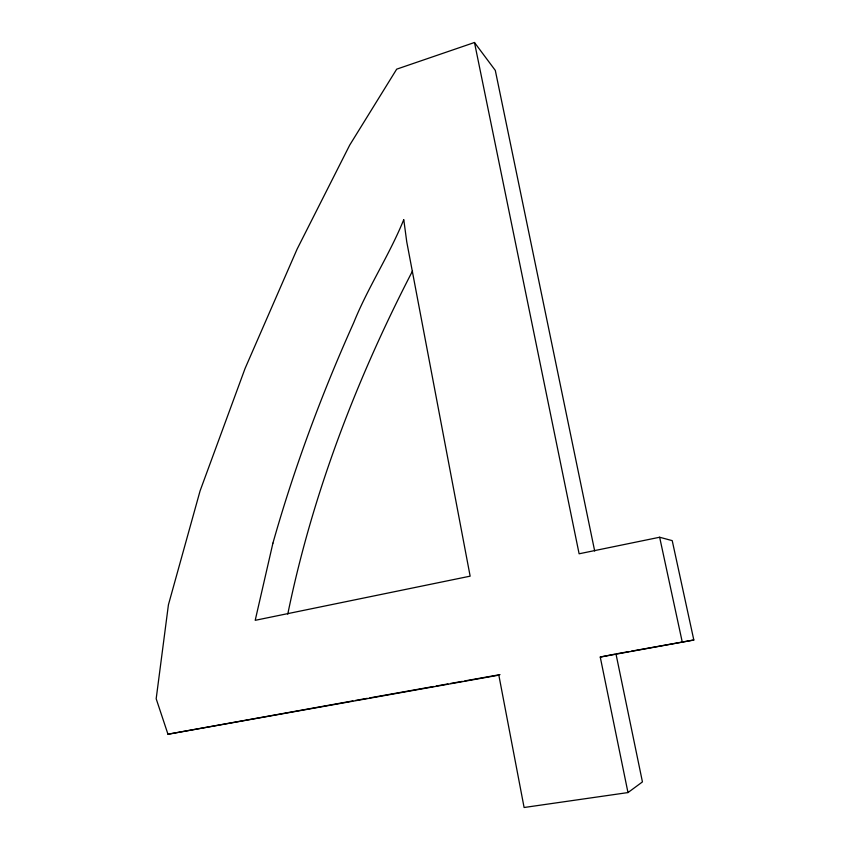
<?xml version="1.0" encoding="UTF-8"?>
<svg xmlns="http://www.w3.org/2000/svg" width="850" height="850" viewBox="0 0 850 850"><rect width="100%" height="100%" fill="white"/><g stroke="black" fill="none" stroke-linecap="round" stroke-linejoin="round"><path stroke-width="1.27" d="M287.767 614.136C312.258 494.466 356.458 379.281 412.526 270.969M594.692 551.034L495.306 70.412L474.481 42.5L396.695 69.158L349.722 145.074L297.107 249.114L245.076 368.464L200.079 490.886L168.417 604.828L156.177 698.764L167.971 734.23L498.833 675.155L524.099 807.5L627.98 792.572L642.441 781.915L615.974 653.916M627.98 792.572L600.249 657.05L693.823 640.008L672.222 540.632L659.643 537.242L579.116 553.786L474.481 42.5M600.249 657.05L614.763 654.16M167.971 734.23L352.877 700.91M355.481 700.442L367.2 698.349M369.803 697.882L433.606 686.492M436.209 686.024L447.929 683.931M450.532 683.464L462.251 681.371M464.865 680.903L500.013 674.624M617.27 653.682L628.947 651.599M631.539 651.132L693.823 640.008M659.643 537.242L682.327 642.388M272.914 543.161L255.202 620.319L470.146 576.162L406.746 241.836L403.771 219.608C389.438 255.011 368.007 287.183 353.696 322.745C321.598 394.219 294.249 467.755 272.914 543.161"/></g></svg>
